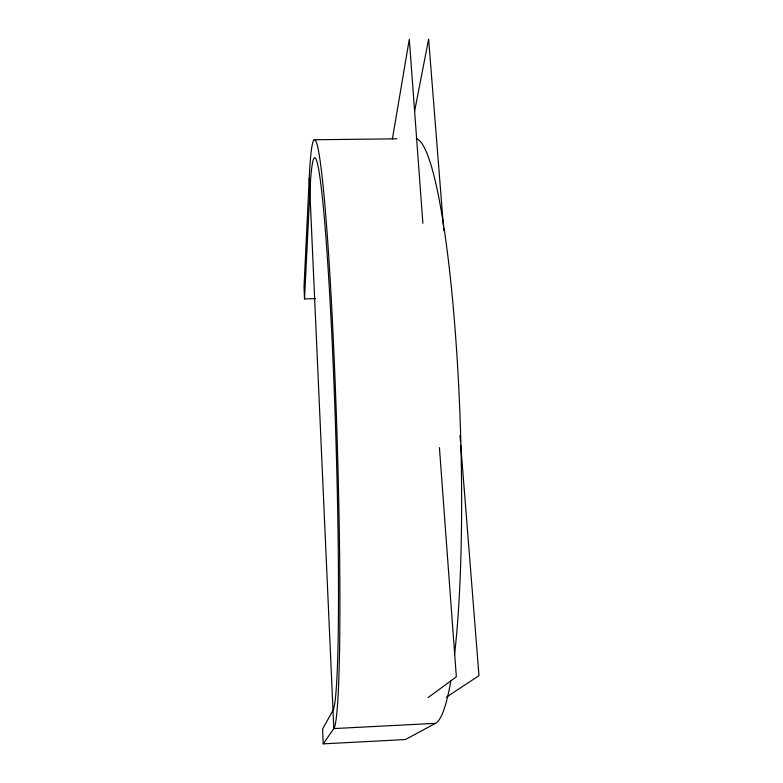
<?xml version="1.0" encoding="UTF-8"?>
<svg xmlns="http://www.w3.org/2000/svg" width="783" height="783" viewBox="0 0 783 783"><rect width="100%" height="100%" fill="white"/><g stroke="black" fill="none" stroke-linecap="round" stroke-linejoin="round"><path stroke-width="1.17" d="M450.802 681.014A292.891 36.439 88.2 0 1 435.495 723.355L405.359 739.553L323.222 743.85L333.822 728.572A294.897 13.194 88.2 0 0 333.822 350.637A294.897 13.194 88.2 0 0 309.246 177.8L304.019 286.95L304.518 298.92L315.422 298.675M304.518 298.92L309.872 191.864A276.781 12.342 88.2 0 1 332.785 355.56A276.781 12.342 88.2 0 1 333.01 710.24L322.596 729.012L323.222 743.85M392.391 138.963L409.294 39.238L422.879 223.312M414.608 111.186L428.624 39.15L443.384 225.719M428.135 697.575L456.342 676.786L439.429 447.612M446.31 697.222L478.981 675.69L460.747 445.224M435.495 723.355L333.822 728.572L309.246 177.8M314.159 139.766L396.854 138.816M443.579 228.166L443.775 230.603M459.973 435.465L460.463 441.563M416.243 138.65A292.891 36.439 88.2 0 1 455.549 335.349A292.891 36.439 88.2 0 1 454.492 654.96"/></g></svg>
